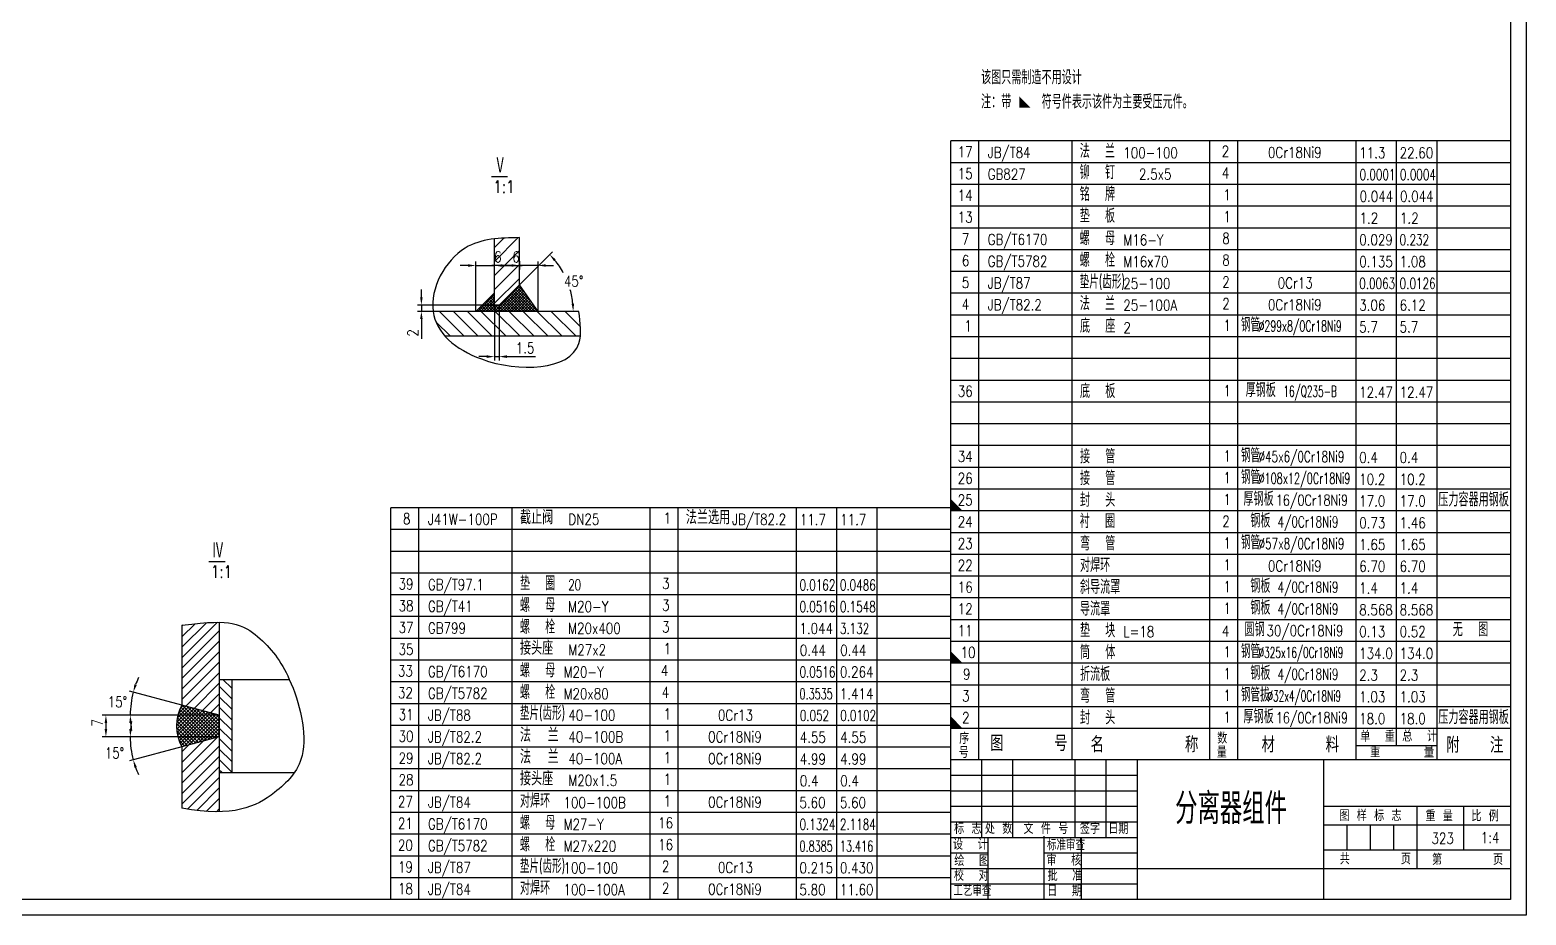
# Model space of a CAD drawing. Header units: millimetres. Extents: x 0 to 1761, y 0 to 1006.
# Drawn here: x 1279.9 to 1761, y 0 to 284.7 of the extents above; entities that cross this region are included whole.
import ezdxf

# ---------------------------------------------------------------- set-up
doc = ezdxf.new("R2010")
doc.units = ezdxf.units.MM
doc.styles.add('HZXT', font='gbenor.shx', dxfattribs={"bigfont": 'gbcbig.shx'})
doc.styles.get("Standard").update_dxf_attribs({"font": 'txt.shx', "width": 0.8, "height": 3.5})
doc.dimstyles.new('AM_GB', dxfattribs={"dimtxt": 3.5, "dimasz": 2.5, "dimexe": 1.25, "dimexo": 0, "dimgap": 1, "dimtad": 1, "dimdsep": 46, "dimtxsty": 'Standard', "dimcen": 0, "dimclrd": 4, "dimclre": 4, "dimclrt": 3, "dimadec": 0, "dimazin": 2, "dimtp": 0.1, "dimtm": 0.1, "dimtfac": 0.71, "dimtmove": 0, "dimatfit": 0, "dimfxl": 0, "dimlwd": -1, "dimlwe": -1, "dimarcsym": 0})

# ---------------------------------------------------------------- blocks, each defined once
blk = doc.blocks.new('*D104')
at = {"color": 4, "transparency": 16777216}
for p, q in [((1420.79, 208.94), (1418.29, 208.94)), ((1423.29, 194.2), (1423.29, 210.19)), ((1423.29, 208.94), (1429.29, 208.94)), ((1429.29, 208.94), (1429.29, 210.19)), ((1431.79, 208.94), (1438.16, 208.94))]:
    blk.add_line(p, q, dxfattribs=at)
for points in [[(1420.79, 209.36), (1420.79, 208.53), (1423.29, 208.94)], [(1431.79, 209.36), (1431.79, 208.53), (1429.29, 208.94)]]:
    blk.add_solid(points, dxfattribs=at)
at = {"layer": 'Defpoints', "color": 0, "transparency": 16777216}
for p in [(1429.29, 208.94), (1429.29, 208.94), (1423.29, 194.2)]:
    blk.add_point(p, dxfattribs=at)
at = {"color": 3, "transparency": 16777216, "insert": (1436.22, 211.69), "char_height": 3.5, "attachment_point": 5}
blk.add_mtext('6', dxfattribs=at)
blk = doc.blocks.new('*D105')
at = {"color": 4, "transparency": 16777216}
for p, q in [((1405.79, 198.7), (1405.79, 201.2)), ((1429.29, 196.2), (1404.54, 196.2)), ((1409.54, 194.2), (1404.54, 194.2)), ((1405.79, 196.2), (1405.79, 194.2)), ((1405.79, 191.7), (1405.79, 185.34))]:
    blk.add_line(p, q, dxfattribs=at)
for points in [[(1405.37, 198.7), (1406.2, 198.7), (1405.79, 196.2)], [(1405.37, 191.7), (1406.2, 191.7), (1405.79, 194.2)]]:
    blk.add_solid(points, dxfattribs=at)
at = {"layer": 'Defpoints', "color": 0, "transparency": 16777216}
for p in [(1405.79, 194.2), (1409.54, 194.2), (1429.29, 196.2)]:
    blk.add_point(p, dxfattribs=at)
at = {"color": 3, "transparency": 16777216, "insert": (1403.04, 187.27), "char_height": 3.5, "attachment_point": 5, "rotation": 90}
blk.add_mtext('2', dxfattribs=at)
blk = doc.blocks.new('*D106')
at = {"color": 4, "transparency": 16777216}
blk.add_line((1437.29, 202.7), (1447.93, 213.34), dxfattribs=at)
for start, end in [(28.8032, 39.4492), (5.5508, 15.5899)]:
    blk.add_arc((1428.79, 194.2), 25.82, start, end, dxfattribs=at)
for points in [[(1448.42, 210.33), (1449.03, 210.89), (1447.04, 212.46)], [(1454.9, 196.72), (1454.07, 196.68), (1454.61, 194.2)]]:
    blk.add_solid(points, dxfattribs=at)
at = {"layer": 'Defpoints', "color": 0, "transparency": 16777216}
for p in [(1451.15, 207.11), (1437.29, 202.7), (1409.54, 194.2), (1430.79, 196.2), (1456.43, 194.2)]:
    blk.add_point(p, dxfattribs=at)
at = {"color": 3, "transparency": 16777216, "insert": (1454.73, 203.89), "char_height": 3.5, "attachment_point": 5}
blk.add_mtext('45°', dxfattribs=at)
blk = doc.blocks.new('*D121')
at = {"color": 4, "transparency": 16777216}
for p, q in [((1328.8, 67.55), (1311.94, 72.07)), ((1324.8, 64.33), (1310.92, 64.33))]:
    blk.add_line(p, q, dxfattribs=at)
for start, end in [(154.9907, 159.9954), (165, 180), (185.0046, 190.0093)]:
    blk.add_arc((1340.8, 64.33), 28.63, start, end, dxfattribs=at)
for points in [[(1314.3, 74), (1313.5, 74.25), (1313.15, 71.74)], [(1311.87, 61.82), (1312.7, 61.85), (1312.17, 64.33)]]:
    blk.add_solid(points, dxfattribs=at)
at = {"layer": 'Defpoints', "color": 0, "transparency": 16777216}
for p in [(1312.61, 69.3), (1328.8, 67.55), (1324.8, 64.33), (1340.8, 64.33), (1340.8, 64.33)]:
    blk.add_point(p, dxfattribs=at)
at = {"color": 3, "transparency": 16777216, "insert": (1308.05, 68.6), "char_height": 3.5, "attachment_point": 5}
blk.add_mtext('15°', dxfattribs=at)
blk = doc.blocks.new('*D9')
at = {"color": 4, "transparency": 16777216}
for p, q in [((1340.8, 64.33), (1303.09, 64.33)), ((1304.34, 61.83), (1304.34, 59.83)), ((1340.8, 57.33), (1303.09, 57.33))]:
    blk.add_line(p, q, dxfattribs=at)
for points in [[(1303.93, 61.83), (1304.76, 61.83), (1304.34, 64.33)], [(1303.93, 59.83), (1304.76, 59.83), (1304.34, 57.33)]]:
    blk.add_solid(points, dxfattribs=at)
at = {"layer": 'Defpoints', "color": 0, "transparency": 16777216}
for p in [(1340.8, 64.33), (1304.34, 57.33), (1340.8, 57.33)]:
    blk.add_point(p, dxfattribs=at)
at = {"color": 3, "transparency": 16777216, "insert": (1301.59, 61.83), "char_height": 3.5, "attachment_point": 5, "rotation": 90}
blk.add_mtext('7', dxfattribs=at)
blk = doc.blocks.new('*D133')
at = {"color": 4, "transparency": 16777216}
for p, q in [((1434.79, 208.96), (1428.42, 208.96)), ((1437.29, 210.31), (1437.29, 207.71)), ((1443.29, 208.96), (1437.29, 208.96)), ((1443.29, 194.2), (1443.29, 210.21)), ((1445.79, 208.96), (1448.29, 208.96))]:
    blk.add_line(p, q, dxfattribs=at)
for points in [[(1434.79, 209.37), (1434.79, 208.54), (1437.29, 208.96)], [(1445.79, 209.37), (1445.79, 208.54), (1443.29, 208.96)]]:
    blk.add_solid(points, dxfattribs=at)
at = {"layer": 'Defpoints', "color": 0, "transparency": 16777216}
for p in [(1437.29, 210.31), (1437.29, 208.96), (1443.29, 194.2)]:
    blk.add_point(p, dxfattribs=at)
at = {"color": 3, "transparency": 16777216, "insert": (1430.36, 211.71), "char_height": 3.5, "attachment_point": 5}
blk.add_mtext('6', dxfattribs=at)
blk = doc.blocks.new('*D134')
at = {"color": 4, "transparency": 16777216}
for p, q in [((1429.29, 196.2), (1429.29, 178.39)), ((1430.79, 196.2), (1430.79, 178.39)), ((1426.79, 179.64), (1424.29, 179.64)), ((1429.29, 179.64), (1430.79, 179.64)), ((1433.29, 179.64), (1442.46, 179.64))]:
    blk.add_line(p, q, dxfattribs=at)
for points in [[(1426.79, 180.06), (1426.79, 179.22), (1429.29, 179.64)], [(1433.29, 180.06), (1433.29, 179.22), (1430.79, 179.64)]]:
    blk.add_solid(points, dxfattribs=at)
at = {"layer": 'Defpoints', "color": 0, "transparency": 16777216}
for p in [(1429.29, 196.2), (1430.79, 196.2), (1430.79, 179.64)]:
    blk.add_point(p, dxfattribs=at)
at = {"color": 3, "transparency": 16777216, "insert": (1439.12, 182.39), "char_height": 3.5, "attachment_point": 5}
blk.add_mtext('1.5', dxfattribs=at)
blk = doc.blocks.new('*D138')
at = {"color": 4, "transparency": 16777216}
for p, q in [((1324.8, 57.33), (1310.92, 57.33)), ((1328.8, 54.12), (1311.93, 49.6))]:
    blk.add_line(p, q, dxfattribs=at)
for start, end in [(169.9933, 174.9967), (180, 195), (200.0033, 205.0067)]:
    blk.add_arc((1340.8, 57.33), 28.64, start, end, dxfattribs=at)
for points in [[(1312.69, 59.81), (1311.86, 59.85), (1312.17, 57.33)], [(1313.5, 47.41), (1314.29, 47.66), (1313.14, 49.92)]]:
    blk.add_solid(points, dxfattribs=at)
at = {"layer": 'Defpoints', "color": 0, "transparency": 16777216}
for p in [(1312.28, 54.84), (1324.8, 57.33), (1328.8, 54.12), (1340.8, 57.33), (1340.8, 57.33)]:
    blk.add_point(p, dxfattribs=at)
at = {"color": 3, "transparency": 16777216, "insert": (1307.1, 52.13), "char_height": 3.5, "attachment_point": 5}
blk.add_mtext('15°', dxfattribs=at)

msp = doc.modelspace()

# ---------------------------------------------------------------- hatches: boundary and pattern name
h = msp.add_hatch()
h.set_pattern_fill('ANSI31', color=4, style=0)
h.set_pattern_definition([(45, (4090.7738, -1097.5398), (-2.245064, 2.245064), [])])
edge = h.paths.add_edge_path()
edge.add_line((1430.7905, 196.2031), (1437.2905, 202.7031))
edge.add_line((1437.2905, 202.7031), (1437.2905, 217.9075))
edge.add_spline(control_points=[(1437.2905, 217.9075), (1434.594, 217.8612), (1431.8975, 217.8149), (1429.2905, 217.5148)], knot_values=[0, 0, 0, 0, 7.76204342, 7.76204342, 7.76204342, 7.76204342], degree=3, periodic=0)
edge.add_line((1429.2905, 217.5148), (1429.2905, 196.2031))
edge.add_line((1429.2905, 196.2031), (1430.7905, 196.2031))
h = msp.add_hatch()
h.set_pattern_fill('ANSI37', color=4, scale=0.2, style=0)
h.set_pattern_definition([(45, (-50, 8e-07), (-0.4490128, 0.4490128), []), (135, (-50, 8e-07), (-0.4490128, -0.4490128), [])])
h.paths.add_polyline_path([(1430.7905, 196.2031), (1429.2905, 196.2031), (1429.2905, 200.2031), (1423.2905, 194.2031), (1443.2905, 194.2031), (1437.2905, 202.7031)])
h = msp.add_hatch()
h.set_pattern_fill('ANSI31', color=4, angle=90, style=0)
h.set_pattern_definition([(135, (4090.7738, -1097.5398), (-2.245064, -2.245064), [])])
edge = h.paths.add_edge_path()
edge.add_spline(control_points=[(1409.5447, 194.2031), (1409.9587, 191.223), (1411.3431, 188.537), (1413.4418, 186.2031)], knot_values=[40.56223537, 40.56223537, 40.56223537, 40.56223537, 49.90132494, 49.90132494, 49.90132494, 49.90132494], degree=3, periodic=0)
edge.add_line((1413.4418, 186.2031), (1456.902, 186.2031))
edge.add_spline(control_points=[(1456.902, 186.2031), (1457.1409, 188.6283), (1456.7867, 191.4157), (1456.4326, 194.2031)], knot_values=[96.75256179, 96.75256179, 96.75256179, 96.75256179, 104.46581043, 104.46581043, 104.46581043, 104.46581043], degree=3, periodic=0)
edge.add_line((1456.4326, 194.2031), (1409.5447, 194.2031))
h = msp.add_hatch()
h.set_pattern_fill('ANSI31', color=4, scale=0.75, style=0)
edge = h.paths.add_edge_path()
edge.add_spline(control_points=[(1340.8039, 94.1756), (1338.0875, 94.2062), (1334.4144, 93.9332), (1328.8039, 93.2809)], knot_values=[4.90602941, 4.90602941, 4.90602941, 4.90602941, 10.49212871, 10.49212871, 10.49212871, 10.49212871], degree=3, periodic=0)
edge.add_line((1328.8039, 93.2809), (1328.8039, 67.5476))
edge.add_line((1328.8039, 67.5476), (1340.8039, 64.3322))
edge.add_line((1340.8039, 64.3322), (1340.8039, 94.1756))
edge = h.paths.add_edge_path()
edge.add_line((1340.8039, 57.3322), (1328.8039, 54.1168))
edge.add_line((1328.8039, 54.1168), (1328.8039, 34.3563))
edge.add_spline(control_points=[(1328.8039, 34.3563), (1333.5063, 33.519), (1337.4409, 33.1865), (1340.8039, 33.2459)], knot_values=[116.36953514, 116.36953514, 116.36953514, 116.36953514, 124.99412967, 124.99412967, 124.99412967, 124.99412967], degree=3, periodic=0)
edge.add_line((1340.8039, 33.2459), (1340.8039, 57.3322))
h = msp.add_hatch()
h.set_pattern_fill('ANSI31', color=4, scale=0.75, angle=90, style=0)
h.paths.add_polyline_path([(1344.8039, 75.8322), (1340.8039, 75.8322), (1340.8039, 45.8322), (1344.8039, 45.8322)])
h = msp.add_hatch()
h.set_pattern_fill('ANSI37', color=4, scale=0.25, angle=90, style=0)
h.paths.add_polyline_path([(1328.8039, 67.5476, 0.25632257), (1328.8039, 54.1168), (1340.8039, 57.3322), (1340.8039, 64.3322)])

# ---------------------------------------------------------------- linework, layer by layer
for p, q in [((1576, 5), (1576, 249)), ((1756, 249), (1576, 249)), ((1429.2905, 196.2031), (1429.2905, 217.5148)), ((1437.2905, 202.7031), (1437.2905, 217.9075)), ((1430.7905, 196.2031), (1437.2905, 202.7031)), ((1443.2905, 194.2031), (1437.2905, 202.7031)), ((1423.2905, 194.2031), (1429.2905, 200.2031)), ((1456.4326, 194.2031), (1409.5447, 194.2031)), ((1430.7905, 196.2031), (1429.2905, 196.2031)), ((1456.902, 186.2031), (1413.4418, 186.2031)), ((1576, 131), (1396, 131)), ((1396, 5), (1396, 131)), ((1328.8039, 93.2809), (1328.8039, 67.5476)), ((1340.8039, 94.1756), (1340.8039, 33.2459)), ((1340.8039, 75.8322), (1363.3223, 75.8322)), ((1344.8039, 75.8322), (1344.8039, 45.8322)), ((1340.8039, 64.3322), (1328.8039, 67.5476)), ((1756, 60), (1576, 60)), ((1756, 60), (1576, 60)), ((1340.8039, 57.3322), (1328.8039, 54.1168)), ((1328.8039, 54.1168), (1328.8039, 34.3563)), ((1576, 50), (1756, 50)), ((1340.8039, 45.8322), (1364.9568, 45.8322))]:
    msp.add_line(p, q)
at = {"color": 4}
for p, q in [((1585, 50), (1585, 249)), ((1615, 50), (1615, 249)), ((1659.3427, 50), (1659.3427, 249)), ((1668.3427, 50), (1668.3427, 249)), ((1706.3774, 50), (1706.3774, 249)), ((1719.3774, 54.5812), (1719.3774, 249)), ((1732.3774, 50), (1732.3774, 249)), ((1756, 242), (1576, 242)), ((1428.2797, 237.5845), (1433.5033, 237.5845)), ((1756, 235), (1576, 235)), ((1756, 228), (1576, 228)), ((1756, 221), (1576, 221)), ((1756, 214), (1576, 214)), ((1756, 207), (1576, 207)), ((1756, 200), (1576, 200)), ((1756, 193), (1576, 193)), ((1756, 186), (1576, 186)), ((1756, 179), (1576, 179)), ((1756, 172), (1576, 172)), ((1756, 165), (1576, 165)), ((1756, 158), (1576, 158)), ((1756, 151), (1576, 151)), ((1756, 144), (1576, 144)), ((1756, 137), (1576, 137)), ((1405, 5), (1405, 131)), ((1435, 5), (1435, 131)), ((1479.3427, 5), (1479.3427, 131)), ((1488.3427, 5), (1488.3427, 131)), ((1526.3774, 5), (1526.3774, 131)), ((1539.3774, 5), (1539.3774, 131)), ((1552.3774, 5), (1552.3774, 131)), ((1756, 130), (1576, 130)), ((1576, 124), (1396, 124)), ((1756, 123), (1576, 123)), ((1576, 117), (1396, 117)), ((1756, 116), (1576, 116)), ((1337.456, 113.7562), (1342.6796, 113.7562)), ((1576, 110), (1396, 110)), ((1756, 109), (1576, 109)), ((1576, 103), (1396, 103)), ((1756, 102), (1576, 102)), ((1576, 96), (1396, 96)), ((1756, 95), (1576, 95)), ((1576, 89), (1396, 89)), ((1756, 88), (1576, 88)), ((1576, 82), (1396, 82)), ((1756, 81), (1576, 81)), ((1576, 75), (1396, 75)), ((1756, 74), (1576, 74)), ((1576, 68), (1396, 68)), ((1756, 67), (1576, 67)), ((1576, 61), (1396, 61)), ((1576, 54), (1396, 54)), ((1706.3774, 54.5812), (1732.3774, 54.5812)), ((1586, 25), (1586, 50)), ((1596, 25), (1596, 50)), ((1616, 25), (1616, 50)), ((1626, 25), (1626, 50)), ((1636, 5), (1636, 50)), ((1696, 5), (1696, 50)), ((1576, 47), (1396, 47)), ((1576, 45), (1636, 45)), ((1576, 40), (1396, 40)), ((1576, 40), (1636, 40)), ((1576, 35), (1636, 35)), ((1696, 35), (1756, 35)), ((1726, 15), (1726, 35)), ((1741, 21), (1741, 35)), ((1576, 33), (1396, 33)), ((1576, 30), (1636, 30)), ((1696, 29), (1756, 29)), ((1703.5, 21), (1703.5, 29)), ((1711, 21), (1711, 29)), ((1718.5, 21), (1718.5, 29)), ((1576, 26), (1396, 26)), ((1576, 25), (1636, 25)), ((1588, 5), (1588, 25)), ((1606, 5.3463), (1606, 25.3463)), ((1618, 5), (1618, 25)), ((1576, 20), (1588, 20)), ((1606, 20), (1636, 20)), ((1696, 21), (1756, 21)), ((1576, 19), (1396, 19)), ((1576, 15), (1756, 15)), ((1576, 12), (1396, 12)), ((1576, 10), (1636, 10))]:
    msp.add_line(p, q, dxfattribs=at)
at = {"color": 3, "linetype": 'Continuous'}
for p, q in [((1576, 133.6201), (1579.5548, 130)), ((1576, 84.6201), (1579.5548, 81)), ((1576, 63.6201), (1579.5548, 60))]:
    msp.add_line(p, q, dxfattribs=at)
at = {"color": 4}
msp.add_lwpolyline([(920, 594), (1761, 594), (1761, 0), (920, 0)], close=True, dxfattribs=at)
msp.add_lwpolyline([(945, 589), (1756, 589), (1756, 5), (945, 5)], close=True)
msp.add_arc((1341.0428, 60.8322), 13.9601, 151.24664, 208.75336)
msp.add_spline([(1437.2905, 217.9075), (1419.8901, 214.5713), (1409.5447, 194.2031), (1425.0628, 178.8742), (1456.4326, 183.8785), (1456.4326, 194.2031)], degree=3, dxfattribs=at)
msp.add_open_spline([(1328.8039, 93.2809), (1337.8335, 94.3307), (1346.6846, 94.4793), (1355.9086, 87.8647), (1364.474, 76.8881), (1371.0751, 51.0698), (1357.0547, 36.9471), (1345.4567, 31.3911), (1328.8039, 34.3563)], degree=3, knots=[4.90602941, 4.90602941, 4.90602941, 4.90602941, 13.89640301, 24.74258695, 47.24928867, 74.56563563, 94.45134084, 124.99412967, 124.99412967, 124.99412967, 124.99412967], dxfattribs=at)
at = {"color": 4, "linetype": 'Continuous'}
msp.add_solid([(1598.0611, 263.3606), (1601.616, 259.7405), (1598.0611, 259.7405)], dxfattribs=at)
at = {"color": 3, "linetype": 'Continuous'}
for points in [[(1576, 133.6201), (1579.5548, 130), (1576, 130)], [(1576, 84.6201), (1579.5548, 81), (1576, 81)], [(1576, 63.6201), (1579.5548, 60), (1576, 60)]]:
    msp.add_solid(points, dxfattribs=at)

# ---------------------------------------------------------------- texts
at = {"color": 3, "style": 'HZXT'}
for s, height, p in [('该图只需制造不用设计', 4.5, (1585.7518, 267.2398)), ('注：带    符号件表示该件为主要受压元件。', 4.5, (1585.7518, 259.3971)), ('法  兰', 4.5, (1617.4811, 243.5)), ('Ⅴ', 5.5, (1429.1297, 238.3552)), ('铆  钉', 4.5, (1617.4811, 236.703)), ('铭  牌', 4.5, (1617.4811, 229.703)), ('垫  板', 4.5, (1617.4811, 222.703)), ('螺  母', 4.5, (1617.4811, 215.5)), ('螺  栓', 4.5, (1617.4811, 208.5)), ('法  兰', 4.5, (1617.4811, 194.5)), ('底  座', 4.5, (1617.5598, 187.318)), ('底  板', 4.5, (1617.5598, 166.318)), ('厚钢板', 4.5, (1670.8244, 166.6525)), ('接  管', 4.5, (1617.5598, 145.318)), ('接  管', 4.5, (1617.5598, 138.318)), ('封  头', 4.5, (1617.5598, 131.318)), ('厚钢板', 4.5, (1670.1244, 131.6525)), ('压力容器用钢板', 4.5, (1732.7853, 131.4309)), ('衬  圈', 4.5, (1617.4811, 124.5)), ('钢板', 4.5, (1672.3311, 124.6525)), ('弯  管', 4.5, (1617.5598, 117.318)), ('Ⅳ', 5.5, (1338.306, 114.5268)), ('对焊环', 4.5, (1617.5598, 110.318)), ('垫  圈', 4.5, (1437.4811, 104.5)), ('斜导流罩', 4.5, (1617.5598, 103.318)), ('钢板', 4.5, (1672.3311, 103.6525)), ('螺  母', 4.5, (1437.4811, 97.5)), ('导流罩', 4.5, (1617.5598, 96.318)), ('钢板', 4.5, (1672.3311, 96.6525)), ('螺  栓', 4.5, (1437.4811, 90.5)), ('垫  块', 4.5, (1617.5598, 89.318)), ('圆钢', 4.5, (1670.4585, 89.6525)), ('无  图', 4.5, (1737.4407, 89.6525)), ('筒  体', 4.5, (1617.5598, 82.318)), ('螺  母', 4.5, (1437.4811, 76.5)), ('折流板', 4.5, (1617.5598, 75.318)), ('钢板', 4.5, (1672.3311, 75.6525)), ('螺  栓', 4.5, (1437.4811, 69.5)), ('弯  管', 4.5, (1617.5598, 68.318)), ('封  头', 4.5, (1617.5598, 61.318)), ('厚钢板', 4.5, (1670.1244, 61.6525)), ('压力容器用钢板', 4.5, (1732.7853, 61.4309)), ('对焊环', 4.5, (1437.4811, 34.5)), ('分离器组件', 10, (1648.1457, 29.263)), ('螺  母', 4.5, (1437.4811, 27.5)), ('螺  栓', 4.5, (1437.4811, 20.5)), ('标准审查', 3.6, (1606.9471, 20.8131)), ('对焊环', 4.5, (1437.4811, 6.5)), ('工艺审查', 3.6, (1576.8452, 6.1587))]:
    msp.add_text(s, height=height, dxfattribs=at).set_placement(p)
at = {"color": 3, "linetype": 'Continuous'}
for s, width, p in [('17', 0.8, (1578.2538, 243.7477)), ('JB/T84', 0.8, (1587.8804, 243.5633)), ('100-100', 0.8, (1631.4962, 243.424)), ('2', 0.8, (1663.1466, 243.9181)), ('0Cr18Ni9', 0.8, (1677.9799, 243.5631)), ('11.3', 0.8, (1707.3542, 243.4352)), ('22.60', 0.8, (1720.3542, 243.4352)), ('15', 0.8, (1578.2538, 236.7477)), ('GB827', 0.8, (1587.8804, 236.5633)), ('2.5x5', 0.8, (1636.5339, 236.5631)), ('4', 0.8, (1663.181, 236.9181)), ('0.0001', 0.7, (1707.4592, 236.4352)), ('0.0004', 0.7, (1720.4592, 236.4352)), ('14', 0.8, (1578.2538, 229.7477)), ('1', 0.8, (1663.6654, 229.9181)), ('0.044', 0.8, (1707.4592, 229.4352)), ('0.044', 0.8, (1720.4592, 229.4352)), ('13', 0.8, (1578.2538, 222.7477)), ('1', 0.8, (1663.6654, 222.9181)), ('1.2', 0.8, (1707.4592, 222.4352)), ('1.2', 0.8, (1720.4592, 222.4352)), ('7', 0.8, (1579.5606, 215.7418)), ('GB/T6170', 0.8, (1587.8804, 215.5633)), ('M16-Y', 0.8, (1631.4962, 215.424)), ('8', 0.8, (1663.3221, 215.9181)), ('0.029', 0.8, (1707.3542, 215.4352)), ('0.232', 0.7, (1720.3542, 215.4352)), ('6', 0.8, (1579.5606, 208.7418)), ('GB/T5782', 0.8, (1587.8804, 208.5633)), ('M16x70', 0.8, (1631.4962, 208.424)), ('8', 0.8, (1663.3221, 208.9181)), ('0.135', 0.8, (1707.3542, 208.4352)), ('1.08', 0.8, (1720.3542, 208.4352)), ('5', 0.8, (1579.5606, 201.7418)), ('JB/T87', 0.8, (1587.8804, 201.5633)), ('25-100', 0.8, (1631.4962, 201.424)), ('2', 0.8, (1663.3221, 201.9181)), ('0Cr13', 0.8, (1681.1309, 201.5631)), ('0.0063', 0.7, (1707.3542, 201.4352)), ('0.0126', 0.7, (1720.3542, 201.4352)), ('4', 0.8, (1579.5606, 194.7418)), ('JB/T82.2', 0.8, (1587.8804, 194.5633)), ('25-100A', 0.8, (1631.4962, 194.424)), ('2', 0.8, (1663.3221, 194.9181)), ('0Cr18Ni9', 0.8, (1677.9799, 194.5631)), ('3.06', 0.8, (1707.3542, 194.4352)), ('6.12', 0.8, (1720.3542, 194.4352)), ('1', 0.8, (1580.3713, 187.7418)), ('2', 0.8, (1631.5266, 187.1655)), ('1', 0.8, (1663.6895, 187.9181)), ('%%c299x8/0Cr18Ni9', 0.63, (1674.9781, 187.7205)), ('5.7', 0.8, (1707.3448, 187.4352)), ('5.7', 0.8, (1720.3448, 187.4352)), ('36', 0.8, (1578.2538, 166.7477)), ('1', 0.8, (1663.6895, 166.9181)), ('16/Q235-B', 0.6, (1682.9593, 166.7205)), ('12.47', 0.8, (1707.3448, 166.4352)), ('12.47', 0.8, (1720.3448, 166.4352)), ('34', 0.8, (1578.2538, 145.7477)), ('1', 0.8, (1663.6895, 145.9181)), ('%%c45x6/0Cr18Ni9', 0.7, (1674.9781, 145.7205)), ('0.4', 0.8, (1707.3448, 145.4352)), ('0.4', 0.8, (1720.3448, 145.4352)), ('26', 0.8, (1578.2538, 138.7477)), ('1', 0.8, (1663.6895, 138.9181)), ('%%c108x12/0Cr18Ni9', 0.65, (1674.9781, 138.7205)), ('10.2', 0.8, (1707.3448, 138.4352)), ('10.2', 0.8, (1720.3448, 138.4352)), ('25', 0.8, (1578.2538, 131.7477)), ('1', 0.8, (1663.6895, 131.9181)), ('16/0Cr18Ni9', 0.75, (1680.5507, 131.7205)), ('17.0', 0.8, (1707.3448, 131.4352)), ('17.0', 0.8, (1720.3448, 131.4352)), ('8', 0.8, (1399.8761, 125.7418)), ('J41W-100P', 0.8, (1407.8804, 125.5633)), ('DN25', 0.8, (1453.0445, 125.5631)), ('1', 0.8, (1483.6654, 125.9181)), ('1', 0.8, (1483.6654, 125.9181)), ('JB/T82.2', 0.8, (1505.6905, 125.5631)), ('11.7', 0.8, (1527.4592, 125.4352)), ('11.7', 0.8, (1540.4592, 125.4352)), ('24', 0.8, (1578.2538, 124.7477)), ('2', 0.8, (1663.3221, 124.9181)), ('4/0Cr18Ni9', 0.7, (1681.1298, 124.7205)), ('0.73', 0.8, (1707.3542, 124.4352)), ('1.46', 0.8, (1720.3542, 124.4352)), ('23', 0.8, (1578.2538, 117.7477)), ('1', 0.8, (1663.6895, 117.9181)), ('%%c57x8/0Cr18Ni9', 0.7, (1674.9781, 117.7205)), ('1.65', 0.8, (1707.3448, 117.4352)), ('1.65', 0.8, (1720.3448, 117.4352)), ('22', 0.8, (1578.2538, 110.7477)), ('1', 0.8, (1663.6895, 110.9181)), ('0Cr18Ni9', 0.8, (1677.9799, 110.5631)), ('6.70', 0.8, (1707.3448, 110.4352)), ('6.70', 0.8, (1720.3448, 110.4352)), ('39', 0.8, (1398.4504, 104.7418)), ('GB/T97.1', 0.8, (1407.8804, 104.5633)), ('20', 0.7, (1452.9687, 104.4873)), ('3', 0.8, (1483.181, 104.9181)), ('0.0162', 0.7, (1527.3542, 104.4352)), ('0.0486', 0.7, (1540.3542, 104.4352)), ('16', 0.8, (1578.2538, 103.7477)), ('1', 0.8, (1663.6895, 103.9181)), ('4/0Cr18Ni9', 0.7, (1681.1298, 103.7205)), ('1.4', 0.8, (1707.3448, 103.4352)), ('1.4', 0.8, (1720.3448, 103.4352)), ('38', 0.8, (1398.4504, 97.7418)), ('GB/T41', 0.8, (1407.8804, 97.5633)), ('3', 0.8, (1483.181, 97.9181)), ('M20-Y', 0.8, (1452.9687, 97.4873)), ('0.0516', 0.7, (1527.3542, 97.4352)), ('0.1548', 0.7, (1540.3542, 97.4352)), ('12', 0.8, (1578.2538, 96.7477)), ('1', 0.8, (1663.6895, 96.9181)), ('4/0Cr18Ni9', 0.7, (1681.1298, 96.7205)), ('8.568', 0.8, (1707.3448, 96.4352)), ('8.568', 0.8, (1720.3448, 96.4352)), ('37', 0.8, (1398.4504, 90.7418)), ('GB799', 0.8, (1407.8804, 90.5633)), ('M20x400', 0.8, (1452.9687, 90.4873)), ('3', 0.8, (1483.181, 90.9181)), ('1.044', 0.8, (1527.3542, 90.4352)), ('3.132', 0.7, (1540.3542, 90.4352)), ('11', 0.8, (1578.2538, 89.7477)), ('L=18', 0.8, (1631.4962, 89.424)), ('4', 0.8, (1663.181, 89.5738)), ('30/0Cr18Ni9', 0.8, (1677.5367, 89.7205)), ('0.13', 0.8, (1707.3448, 89.4352)), ('0.52', 0.8, (1720.3448, 89.4352)), ('35', 0.8, (1398.4504, 83.7418)), ('M27x2', 0.8, (1453.0445, 83.5631)), ('1', 0.8, (1483.6654, 83.9181)), ('0.44', 0.8, (1527.4592, 83.4352)), ('0.44', 0.8, (1540.4592, 83.4352)), ('%%c325x16/0Cr18Ni9', 0.6, (1674.9781, 82.7205)), ('10', 0.8, (1579.1699, 82.7418)), ('1', 0.8, (1663.6895, 82.9181)), ('134.0', 0.8, (1707.3448, 82.4352)), ('134.0', 0.8, (1720.3448, 82.4352)), ('33', 0.8, (1398.2538, 76.7477)), ('GB/T6170', 0.8, (1407.8804, 76.5633)), ('M20-Y', 0.8, (1451.4962, 76.424)), ('4', 0.8, (1482.7897, 76.9181)), ('0.0516', 0.7, (1527.3542, 76.4352)), ('0.264', 0.8, (1540.3542, 76.4352)), ('9', 0.8, (1579.9516, 75.7418)), ('1', 0.8, (1663.6895, 75.9181)), ('4/0Cr18Ni9', 0.7, (1681.1298, 75.7205)), ('2.3', 0.8, (1707.3448, 75.4352)), ('2.3', 0.8, (1720.3448, 75.4352)), ('32', 0.8, (1398.2538, 69.7477)), ('GB/T5782', 0.8, (1407.8804, 69.5633)), ('M20x80', 0.8, (1451.4962, 69.424)), ('4', 0.8, (1483.0676, 69.9181)), ('0.3535', 0.65, (1527.3542, 69.4352)), ('1.414', 0.8, (1540.3542, 69.4352)), ('3', 0.8, (1579.6557, 68.7418)), ('1', 0.8, (1663.6895, 68.9181)), ('%%c32x4/0Cr18Ni9', 0.6, (1677.8349, 68.7205)), ('1.03', 0.8, (1707.3448, 68.4352)), ('1.03', 0.8, (1720.3448, 68.4352)), ('31', 0.8, (1398.4504, 62.7418)), ('JB/T88', 0.8, (1407.8804, 62.5633)), ('40-100', 0.8, (1453.0445, 62.5631)), ('1', 0.8, (1483.6654, 62.9181)), ('0Cr13', 0.8, (1501.1309, 62.5631)), ('0.052', 0.7, (1527.4592, 62.4352)), ('0.0102', 0.7, (1540.4592, 62.4352)), ('2', 0.8, (1579.6513, 61.7418)), ('1', 0.8, (1663.6895, 61.9181)), ('16/0Cr18Ni9', 0.75, (1680.5507, 61.7205)), ('18.0', 0.8, (1707.3448, 61.4352)), ('18.0', 0.8, (1720.3448, 61.4352)), ('30', 0.8, (1398.4504, 55.7418)), ('JB/T82.2', 0.8, (1407.8804, 55.5633)), ('40-100B', 0.8, (1453.0445, 55.5631)), ('1', 0.8, (1483.6654, 55.9181)), ('0Cr18Ni9', 0.8, (1497.9799, 55.5631)), ('4.55', 0.8, (1527.4592, 55.4352)), ('4.55', 0.8, (1540.4592, 55.4352)), ('29', 0.8, (1398.4504, 48.7418)), ('JB/T82.2', 0.8, (1407.8804, 48.5633)), ('40-100A', 0.8, (1453.0445, 48.5631)), ('1', 0.8, (1483.6654, 48.9181)), ('0Cr18Ni9', 0.8, (1497.9799, 48.5631)), ('4.99', 0.8, (1527.4592, 48.4352)), ('4.99', 0.8, (1540.4592, 48.4352)), ('28', 0.8, (1398.4504, 41.7418)), ('M20x1.5', 0.8, (1453.0445, 41.5631)), ('1', 0.8, (1483.6654, 41.9181)), ('0.4', 0.8, (1527.4592, 41.4352)), ('0.4', 0.8, (1540.4592, 41.4352)), ('JB/T84', 0.8, (1407.8804, 34.5633)), ('27', 0.8, (1398.2538, 34.7477)), ('100-100B', 0.8, (1451.4962, 34.424)), ('1', 0.8, (1483.6654, 34.9181)), ('0Cr18Ni9', 0.8, (1497.9799, 34.5631)), ('5.60', 0.8, (1527.3542, 34.4352)), ('5.60', 0.8, (1540.3542, 34.4352)), ('21', 0.8, (1398.2538, 27.7477)), ('GB/T6170', 0.8, (1407.8804, 27.5633)), ('M27-Y', 0.8, (1451.4962, 27.424)), ('16', 0.8, (1481.9393, 27.9181)), ('0.1324', 0.7, (1527.3542, 27.4352)), ('2.1184', 0.7, (1540.3542, 27.4352)), ('20', 0.8, (1398.2538, 20.7477)), ('GB/T5782', 0.8, (1407.8804, 20.5633)), ('16', 0.8, (1481.9393, 20.9181)), ('M27x220', 0.8, (1451.4962, 20.424)), ('0.8385', 0.65, (1527.3542, 20.4352)), ('13.416', 0.65, (1540.3542, 20.4352)), ('19', 0.8, (1398.2538, 13.7477)), ('JB/T87', 0.8, (1407.8804, 13.5633)), ('100-100', 0.8, (1451.4962, 13.424)), ('2', 0.8, (1483.1466, 13.9181)), ('0Cr13', 0.8, (1501.1309, 13.5631)), ('0.215', 0.8, (1527.3542, 13.4352)), ('0.430', 0.8, (1540.3542, 13.4352)), ('18', 0.8, (1398.2538, 6.7477)), ('JB/T84', 0.8, (1407.8804, 6.5633)), ('100-100A', 0.8, (1451.4962, 6.424)), ('2', 0.8, (1483.1466, 6.9181)), ('0Cr18Ni9', 0.8, (1497.9799, 6.5631)), ('5.80', 0.8, (1527.3542, 6.4352)), ('11.60', 0.8, (1540.3542, 6.4352))]:
    msp.add_text(s, height=3.5, dxfattribs=dict(at, width=width)).set_placement(p)
at = {"color": 3, "width": 0.8}
for s, height, p in [('1:1', 4, (1428.9037, 232.2904)), ('1:1', 4, (1338.0801, 108.462)), ('323', 3.5, (1730.5883, 22.9326)), ('1:4', 3.5, (1746.4166, 23.1841))]:
    msp.add_text(s, height=height, dxfattribs=at).set_placement(p)
at = {"color": 3, "style": 'HZXT'}
for s, height, width, p in [('垫片(齿形)', 4.5, 0.8, (1617.4811, 201.5)), ('钢管', 4.5, 0.8, (1669.3244, 187.6525)), ('钢管', 4.5, 0.8, (1669.3244, 145.6525)), ('钢管', 4.5, 0.8, (1669.3244, 138.6525)), ('截止阀', 4.5, 1.1, (1437.4811, 125.703)), ('法兰选用', 4.5, 1.1, (1490.8238, 125.703)), ('钢管', 4.5, 0.8, (1669.3244, 117.6525)), ('接头座', 4.5, 1.1, (1437.4811, 83.703)), ('钢管', 4.5, 0.8, (1669.3244, 82.6525)), ('钢管拔', 4.5, 0.8, (1669.3244, 68.6525)), ('垫片(齿形)', 4.5, 0.8, (1437.4811, 62.703)), ('法  兰', 4.5, 1.1, (1437.4811, 55.703)), ('序', 3.6, 1.2, (1578.7307, 55.0546)), ('图     号', 5, 1.2, (1588.6642, 52.7412)), ('名        称', 5, 1.2, (1620.9619, 52.3699)), ('数', 3.6, 1.2, (1661.709, 55.1406)), ('材     料', 5, 1.2, (1675.961, 52.3078)), ('单  重', 3.6, 1.2, (1707.673, 55.7111)), ('总  计', 3.6, 1.2, (1721.1798, 55.7916)), ('附   注', 5, 1.2, (1735.306, 52.2008)), ('法  兰', 4.5, 1.1, (1437.4811, 48.703)), ('号', 3.6, 1.2, (1578.5762, 50.5448)), ('量', 3.6, 1.2, (1661.5545, 50.6308)), ('重      量', 3.6, 1.2, (1710.8629, 50.6749)), ('接头座', 4.5, 1.1, (1437.4811, 41.703)), ('图 样 标 志', 3.6, 1.2, (1700.9691, 30.2608)), ('重 量', 3.6, 1.2, (1728.6195, 30.1226)), ('比 例', 3.6, 1.2, (1743.4028, 30.1226)), ('标 志', 3.6, 1.2, (1577.0891, 26.0912)), ('处 数', 3.6, 1.2, (1586.995, 26.0912)), ('文 件 号', 3.6, 1.2, (1599.3997, 26.0912)), ('签字', 3.6, 1.2, (1617.5254, 26.124)), ('日期', 3.6, 1.2, (1626.6691, 26.0912)), ('设  计', 3.6, 1.2, (1576.7167, 21.021)), ('绘  图', 3.6, 1.2, (1577.1438, 15.7678)), ('审  核', 3.6, 1.2, (1606.7857, 15.8882)), ('共       页', 3.6, 1.2, (1701.0724, 16.3159)), ('第       页', 3.6, 1.2, (1730.7512, 16.1159)), ('垫片(齿形)', 4.5, 0.8, (1437.4811, 13.5)), ('校  对', 3.6, 1.2, (1577.0233, 11.0021)), ('批  准', 3.6, 1.2, (1607.1471, 10.9632)), ('日  期', 3.6, 1.2, (1607.0047, 6.0545))]:
    msp.add_text(s, height=height, dxfattribs=dict(at, width=width)).set_placement(p)

# ---------------------------------------------------------------- dimensions: what is measured, and where the dimension line sits
at = {"color": 4}
for base, line1, line2, override, picture, middle in [((1451.147, 207.1107), ((1456.4326, 194.2031), (1409.5447, 194.2031)), ((1430.7905, 196.2031), (1437.2905, 202.7031)), {"dimtmove": 1}, '*D106', (1454.728, 203.8909)), ((1312.6084, 69.3038), ((1340.8039, 64.3322), (1328.8039, 67.5476)), ((1340.8039, 64.3322), (1324.7993, 64.3322)), {"dimtmove": 1}, '*D121', (1308.0451, 68.6033)), ((1312.2751, 54.8362), ((1340.8039, 57.3322), (1328.8039, 54.1168)), ((1340.8039, 57.3322), (1324.7993, 57.3322)), {"dimlfac": 1, "dimtmove": 1}, '*D138', (1307.105, 52.1258))]:
    dim = msp.add_angular_dim_2l(base=base, line1=line1, line2=line2, dimstyle='AM_GB', override=override, dxfattribs=at)
    dim.commit()
    dim.dimension.update_dxf_attribs({"geometry": picture, "text_midpoint": middle, "dimtype": 162})
for base, p1, p2, picture, middle in [((1429.2905, 208.9424), (1423.2905, 194.2031), (1429.2905, 208.9424), '*D104', (1436.2238, 211.6924)), ((1437.2905, 208.9567), (1443.2905, 194.2031), (1437.2905, 210.3053), '*D133', (1430.3571, 211.7067)), ((1430.7905, 179.6413), (1429.2905, 196.2031), (1430.7905, 196.2031), '*D134', (1439.1238, 182.3913))]:
    dim = msp.add_linear_dim(base=base, p1=p1, p2=p2, dimstyle='AM_GB', dxfattribs=at)
    dim.commit()
    dim.dimension.update_dxf_attribs({"geometry": picture, "text_midpoint": middle})
dim = msp.add_linear_dim(base=(1405.7857, 194.2031), p1=(1429.2905, 196.2031), p2=(1409.5447, 194.2031), angle=90, dimstyle='AM_GB', dxfattribs=at)
dim.commit()
dim.dimension.update_dxf_attribs({"geometry": '*D105', "text_midpoint": (1403.0357, 187.2698)})
dim = msp.add_linear_dim(base=(1304.3432, 57.3322), p1=(1340.8039, 64.3322), p2=(1340.8039, 57.3322), angle=90, dimstyle='AM_GB', override={"dimtmove": 1}, dxfattribs=at)
dim.commit()
dim.dimension.update_dxf_attribs({"geometry": '*D9', "text_midpoint": (1304.3432, 61.8322), "dimtype": 160})

doc.saveas('drawing.dxf')
